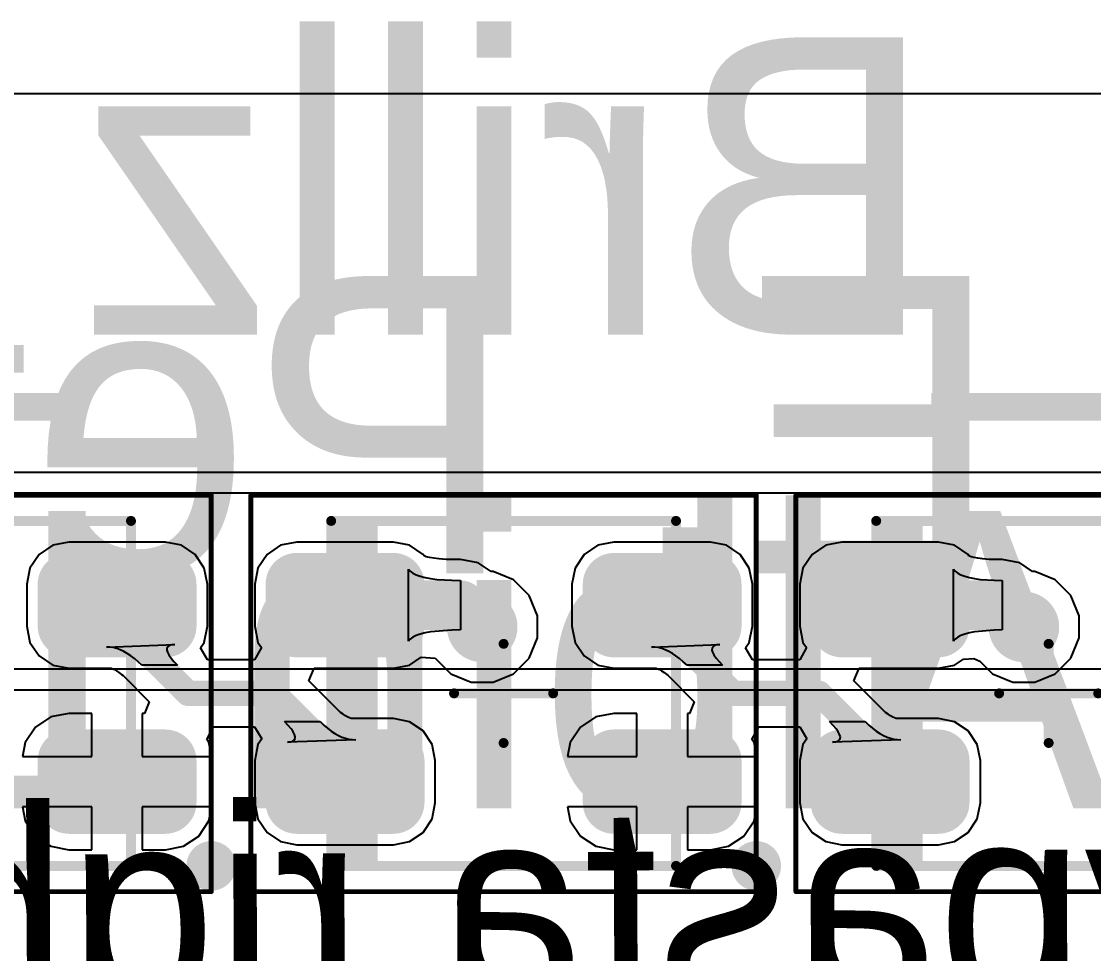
# Model space of a CAD drawing. Header units: millimetres. Extents: x 0 to 168, y 0 to 109.
# Drawn here: x 45.28 to 56.1, y 71.05 to 80.45 of the extents above; entities that cross this region are included whole.
import ezdxf

# ---------------------------------------------------------------- set-up
doc = ezdxf.new("R2010")
doc.units = ezdxf.units.MM
for name, color, linetype in [('BottomLayer', 5, 'Continuous'), ('BottomOverlay', 54, 'Continuous'), ('Mechanical13', 56, 'Continuous'), ('Mechanical15', 56, 'Continuous'), ('TopLayer', 1, 'Continuous'), ('TopOverlay', 2, 'Continuous'), ('TopPaste', 8, 'Continuous'), ('TopSolder', 216, 'Continuous'), ('ViaHoleLayer', 16, 'Continuous')]:
    doc.layers.add(name, color=color, linetype=linetype)
doc.styles.add('Comic Sans MS', font='comic.ttf', dxfattribs={"height": 0.2})

# ---------------------------------------------------------------- blocks, each defined once
blk = doc.blocks.new('WS2812B_M____35')
at = {"layer": 'Mechanical13'}
blk.add_hatch(color=56, dxfattribs=at).paths.add_polyline_path([(-1.74, -1.74), (-1.272, -1.74), (-1.272, 1.74), (-1.74, 1.74)])
at = {"layer": 'TopLayer'}
h = blk.add_hatch(color=1, dxfattribs=at)
edge = h.paths.add_edge_path()
edge.add_arc((-2.087, 0.678), 0.213, 180, 270)
edge.add_line((-2.087, 0.465), (-1.113, 0.465))
edge.add_arc((-1.113, 0.678), 0.213, 270, 360)
edge.add_line((-0.9, 0.678), (-0.9, 1.103))
edge.add_arc((-1.113, 1.103), 0.213, 0, 90)
edge.add_line((-1.113, 1.315), (-2.087, 1.315))
edge.add_arc((-2.087, 1.103), 0.213, 90, 180)
edge.add_line((-2.3, 1.103), (-2.3, 0.678))
h = blk.add_hatch(color=1, dxfattribs=at)
edge = h.paths.add_edge_path()
edge.add_arc((1.113, 0.678), 0.213, 180, 270)
edge.add_line((1.113, 0.465), (2.087, 0.465))
edge.add_arc((2.087, 0.678), 0.213, 270, 360)
edge.add_line((2.3, 0.678), (2.3, 1.102))
edge.add_arc((2.087, 1.102), 0.213, 0, 90)
edge.add_line((2.087, 1.315), (1.113, 1.315))
edge.add_arc((1.113, 1.102), 0.213, 90, 180)
edge.add_line((0.9, 1.102), (0.9, 0.678))
h = blk.add_hatch(color=1, dxfattribs=at)
edge = h.paths.add_edge_path()
edge.add_arc((-2.087, -1.102), 0.213, 180, 270)
edge.add_line((-2.087, -1.315), (-1.113, -1.315))
edge.add_arc((-1.113, -1.102), 0.213, 270, 360)
edge.add_line((-0.9, -1.102), (-0.9, -0.678))
edge.add_arc((-1.113, -0.678), 0.213, 0, 90)
edge.add_line((-1.113, -0.465), (-2.087, -0.465))
edge.add_arc((-2.087, -0.678), 0.213, 90, 180)
edge.add_line((-2.3, -0.678), (-2.3, -1.102))
h = blk.add_hatch(color=1, dxfattribs=at)
edge = h.paths.add_edge_path()
edge.add_arc((1.113, -1.102), 0.213, 180, 270)
edge.add_line((1.113, -1.315), (2.087, -1.315))
edge.add_arc((2.087, -1.102), 0.213, 270, 360)
edge.add_line((2.3, -1.102), (2.3, -0.678))
edge.add_arc((2.087, -0.678), 0.213, 0, 90)
edge.add_line((2.087, -0.465), (1.113, -0.465))
edge.add_arc((1.113, -0.678), 0.213, 90, 180)
edge.add_line((0.9, -0.678), (0.9, -1.102))
at = {"layer": 'TopPaste'}
h = blk.add_hatch(color=8, dxfattribs=at)
edge = h.paths.add_edge_path()
edge.add_arc((-2.087, 0.678), 0.213, 180, 270)
edge.add_line((-2.087, 0.465), (-1.113, 0.465))
edge.add_arc((-1.113, 0.678), 0.213, 270, 360)
edge.add_line((-0.9, 0.678), (-0.9, 1.103))
edge.add_arc((-1.113, 1.103), 0.213, 0, 90)
edge.add_line((-1.113, 1.315), (-2.087, 1.315))
edge.add_arc((-2.087, 1.103), 0.213, 90, 180)
edge.add_line((-2.3, 1.103), (-2.3, 0.678))
h = blk.add_hatch(color=8, dxfattribs=at)
edge = h.paths.add_edge_path()
edge.add_arc((1.113, 0.678), 0.213, 180, 270)
edge.add_line((1.113, 0.465), (2.087, 0.465))
edge.add_arc((2.087, 0.678), 0.213, 270, 360)
edge.add_line((2.3, 0.678), (2.3, 1.102))
edge.add_arc((2.087, 1.102), 0.213, 0, 90)
edge.add_line((2.087, 1.315), (1.113, 1.315))
edge.add_arc((1.113, 1.102), 0.213, 90, 180)
edge.add_line((0.9, 1.102), (0.9, 0.678))
h = blk.add_hatch(color=8, dxfattribs=at)
edge = h.paths.add_edge_path()
edge.add_arc((-2.087, -1.102), 0.213, 180, 270)
edge.add_line((-2.087, -1.315), (-1.113, -1.315))
edge.add_arc((-1.113, -1.102), 0.213, 270, 360)
edge.add_line((-0.9, -1.102), (-0.9, -0.678))
edge.add_arc((-1.113, -0.678), 0.213, 0, 90)
edge.add_line((-1.113, -0.465), (-2.087, -0.465))
edge.add_arc((-2.087, -0.678), 0.213, 90, 180)
edge.add_line((-2.3, -0.678), (-2.3, -1.102))
h = blk.add_hatch(color=8, dxfattribs=at)
edge = h.paths.add_edge_path()
edge.add_arc((1.113, -1.102), 0.213, 180, 270)
edge.add_line((1.113, -1.315), (2.087, -1.315))
edge.add_arc((2.087, -1.102), 0.213, 270, 360)
edge.add_line((2.3, -1.102), (2.3, -0.678))
edge.add_arc((2.087, -0.678), 0.213, 0, 90)
edge.add_line((2.087, -0.465), (1.113, -0.465))
edge.add_arc((1.113, -0.678), 0.213, 90, 180)
edge.add_line((0.9, -0.678), (0.9, -1.102))
at = {"layer": 'TopSolder'}
h = blk.add_hatch(color=216, dxfattribs=at)
edge = h.paths.add_edge_path()
edge.add_arc((-2.087, 0.678), 0.314, 180, 270)
edge.add_line((-2.087, 0.363), (-1.113, 0.363))
edge.add_arc((-1.113, 0.678), 0.314, 270, 360)
edge.add_line((-0.798, 0.678), (-0.798, 1.103))
edge.add_arc((-1.113, 1.103), 0.314, 0, 90)
edge.add_line((-1.113, 1.417), (-2.087, 1.417))
edge.add_arc((-2.087, 1.103), 0.314, 90, 180)
edge.add_line((-2.402, 1.103), (-2.402, 0.678))
h = blk.add_hatch(color=216, dxfattribs=at)
edge = h.paths.add_edge_path()
edge.add_arc((1.113, 0.678), 0.314, 180, 270)
edge.add_line((1.113, 0.363), (2.087, 0.363))
edge.add_arc((2.087, 0.678), 0.314, 270, 360)
edge.add_line((2.402, 0.678), (2.402, 1.102))
edge.add_arc((2.087, 1.102), 0.314, 0, 90)
edge.add_line((2.087, 1.417), (1.113, 1.417))
edge.add_arc((1.113, 1.102), 0.314, 90, 180)
edge.add_line((0.798, 1.102), (0.798, 0.678))
h = blk.add_hatch(color=216, dxfattribs=at)
edge = h.paths.add_edge_path()
edge.add_arc((-2.087, -1.102), 0.314, 180, 270)
edge.add_line((-2.087, -1.417), (-1.113, -1.417))
edge.add_arc((-1.113, -1.102), 0.314, 270, 360)
edge.add_line((-0.798, -1.102), (-0.798, -0.678))
edge.add_arc((-1.113, -0.678), 0.314, 0, 90)
edge.add_line((-1.113, -0.363), (-2.087, -0.363))
edge.add_arc((-2.087, -0.678), 0.314, 90, 180)
edge.add_line((-2.402, -0.678), (-2.402, -1.102))
h = blk.add_hatch(color=216, dxfattribs=at)
edge = h.paths.add_edge_path()
edge.add_arc((1.113, -1.102), 0.314, 180, 270)
edge.add_line((1.113, -1.417), (2.087, -1.417))
edge.add_arc((2.087, -1.102), 0.314, 270, 360)
edge.add_line((2.402, -1.102), (2.402, -0.678))
edge.add_arc((2.087, -0.678), 0.314, 0, 90)
edge.add_line((2.087, -0.363), (1.113, -0.363))
edge.add_arc((1.113, -0.678), 0.314, 90, 180)
edge.add_line((0.798, -0.678), (0.798, -1.102))
at = {"layer": 'Mechanical13', "const_width": 0.1}
for points in [[(-1.74, -1.74), (-1.74, 1.74)], [(-1.74, 1.74), (1.74, 1.74)], [(1.74, -1.74), (1.74, 1.74)], [(-1.74, -1.74), (1.74, -1.74)]]:
    blk.add_lwpolyline(points, dxfattribs=at)
at = {"layer": 'Mechanical13', "const_width": 0.05}
for points in [[(-1.765, 1.74, 1), (-1.715, 1.74, 1)], [(-1.765, 1.74, 1), (-1.715, 1.74, 1)], [(1.715, 1.74, 1), (1.765, 1.74, 1)], [(1.715, 1.74, 1), (1.765, 1.74, 1)], [(-1.765, -1.74, 1), (-1.715, -1.74, 1)], [(-1.765, -1.74, 1), (-1.715, -1.74, 1)], [(1.715, -1.74, 1), (1.765, -1.74, 1)], [(1.715, -1.74, 1), (1.765, -1.74, 1)]]:
    blk.add_lwpolyline(points, format="xyb", close=True, dxfattribs=at)
at = {"layer": 'Mechanical15'}
for points, const_width in [([(-2.55, -2), (-2.55, 2)], 0.05), ([(-2.55, 2), (2.55, 2)], 0.05), ([(2.55, -2), (2.55, 2)], 0.05), ([(0, -0.5), (0, 0.5)], 0.1), ([(-0.5, 0), (0.5, 0)], 0.1), ([(-2.55, -2), (2.55, -2)], 0.05)]:
    blk.add_lwpolyline(points, dxfattribs=dict(at, const_width=const_width))
for points, const_width in [([(-2.562, 2, 1), (-2.538, 2, 1)], 0.025), ([(-2.562, 2, 1), (-2.538, 2, 1)], 0.025), ([(2.538, 2, 1), (2.562, 2, 1)], 0.025), ([(2.538, 2, 1), (2.562, 2, 1)], 0.025), ([(-0.025, 0.5, 1), (0.025, 0.5, 1)], 0.05), ([(-0.525, 0, 1), (-0.475, 0, 1)], 0.05), ([(0.475, 0, 1), (0.525, 0, 1)], 0.05), ([(-0.025, -0.5, 1), (0.025, -0.5, 1)], 0.05), ([(-2.562, -2, 1), (-2.538, -2, 1)], 0.025), ([(-2.562, -2, 1), (-2.538, -2, 1)], 0.025), ([(2.538, -2, 1), (2.562, -2, 1)], 0.025), ([(2.538, -2, 1), (2.562, -2, 1)], 0.025)]:
    blk.add_lwpolyline(points, format="xyb", close=True, dxfattribs=dict(at, const_width=const_width))
at = {"layer": 'TopOverlay'}
for points, const_width in [([(2.675, -1.74, 1), (2.425, -1.74, 1)], 0.25), ([(2.362, -1.74, 1), (2.487, -1.74, 1)], 0.125), ([(2.613, -1.74, 1), (2.738, -1.74, 1)], 0.125)]:
    blk.add_lwpolyline(points, format="xyb", close=True, dxfattribs=dict(at, const_width=const_width))
blk = doc.blocks.new('WS2812B_M____40')
at = {"layer": 'Mechanical13'}
blk.add_hatch(color=56, dxfattribs=at).paths.add_polyline_path([(-1.74, -1.74), (-1.272, -1.74), (-1.272, 1.74), (-1.74, 1.74)])
at = {"layer": 'TopLayer'}
h = blk.add_hatch(color=1, dxfattribs=at)
edge = h.paths.add_edge_path()
edge.add_arc((-2.087, 0.678), 0.213, 180, 270)
edge.add_line((-2.087, 0.465), (-1.113, 0.465))
edge.add_arc((-1.113, 0.678), 0.213, 270, 360)
edge.add_line((-0.9, 0.678), (-0.9, 1.103))
edge.add_arc((-1.113, 1.103), 0.213, 0, 90)
edge.add_line((-1.113, 1.315), (-2.087, 1.315))
edge.add_arc((-2.087, 1.103), 0.213, 90, 180)
edge.add_line((-2.3, 1.103), (-2.3, 0.678))
h = blk.add_hatch(color=1, dxfattribs=at)
edge = h.paths.add_edge_path()
edge.add_arc((1.113, 0.678), 0.213, 180, 270)
edge.add_line((1.113, 0.465), (2.087, 0.465))
edge.add_arc((2.087, 0.678), 0.213, 270, 360)
edge.add_line((2.3, 0.678), (2.3, 1.102))
edge.add_arc((2.087, 1.102), 0.213, 0, 90)
edge.add_line((2.087, 1.315), (1.113, 1.315))
edge.add_arc((1.113, 1.102), 0.213, 90, 180)
edge.add_line((0.9, 1.102), (0.9, 0.678))
h = blk.add_hatch(color=1, dxfattribs=at)
edge = h.paths.add_edge_path()
edge.add_arc((-2.087, -1.102), 0.213, 180, 270)
edge.add_line((-2.087, -1.315), (-1.113, -1.315))
edge.add_arc((-1.113, -1.102), 0.213, 270, 360)
edge.add_line((-0.9, -1.102), (-0.9, -0.678))
edge.add_arc((-1.113, -0.678), 0.213, 0, 90)
edge.add_line((-1.113, -0.465), (-2.087, -0.465))
edge.add_arc((-2.087, -0.678), 0.213, 90, 180)
edge.add_line((-2.3, -0.678), (-2.3, -1.102))
h = blk.add_hatch(color=1, dxfattribs=at)
edge = h.paths.add_edge_path()
edge.add_arc((1.113, -1.102), 0.213, 180, 270)
edge.add_line((1.113, -1.315), (2.087, -1.315))
edge.add_arc((2.087, -1.102), 0.213, 270, 360)
edge.add_line((2.3, -1.102), (2.3, -0.678))
edge.add_arc((2.087, -0.678), 0.213, 0, 90)
edge.add_line((2.087, -0.465), (1.113, -0.465))
edge.add_arc((1.113, -0.678), 0.213, 90, 180)
edge.add_line((0.9, -0.678), (0.9, -1.102))
at = {"layer": 'TopPaste'}
h = blk.add_hatch(color=8, dxfattribs=at)
edge = h.paths.add_edge_path()
edge.add_arc((-2.087, 0.678), 0.213, 180, 270)
edge.add_line((-2.087, 0.465), (-1.113, 0.465))
edge.add_arc((-1.113, 0.678), 0.213, 270, 360)
edge.add_line((-0.9, 0.678), (-0.9, 1.103))
edge.add_arc((-1.113, 1.103), 0.213, 0, 90)
edge.add_line((-1.113, 1.315), (-2.087, 1.315))
edge.add_arc((-2.087, 1.103), 0.213, 90, 180)
edge.add_line((-2.3, 1.103), (-2.3, 0.678))
h = blk.add_hatch(color=8, dxfattribs=at)
edge = h.paths.add_edge_path()
edge.add_arc((1.113, 0.678), 0.213, 180, 270)
edge.add_line((1.113, 0.465), (2.087, 0.465))
edge.add_arc((2.087, 0.678), 0.213, 270, 360)
edge.add_line((2.3, 0.678), (2.3, 1.102))
edge.add_arc((2.087, 1.102), 0.213, 0, 90)
edge.add_line((2.087, 1.315), (1.113, 1.315))
edge.add_arc((1.113, 1.102), 0.213, 90, 180)
edge.add_line((0.9, 1.102), (0.9, 0.678))
h = blk.add_hatch(color=8, dxfattribs=at)
edge = h.paths.add_edge_path()
edge.add_arc((-2.087, -1.102), 0.213, 180, 270)
edge.add_line((-2.087, -1.315), (-1.113, -1.315))
edge.add_arc((-1.113, -1.102), 0.213, 270, 360)
edge.add_line((-0.9, -1.102), (-0.9, -0.678))
edge.add_arc((-1.113, -0.678), 0.213, 0, 90)
edge.add_line((-1.113, -0.465), (-2.087, -0.465))
edge.add_arc((-2.087, -0.678), 0.213, 90, 180)
edge.add_line((-2.3, -0.678), (-2.3, -1.102))
h = blk.add_hatch(color=8, dxfattribs=at)
edge = h.paths.add_edge_path()
edge.add_arc((1.113, -1.102), 0.213, 180, 270)
edge.add_line((1.113, -1.315), (2.087, -1.315))
edge.add_arc((2.087, -1.102), 0.213, 270, 360)
edge.add_line((2.3, -1.102), (2.3, -0.678))
edge.add_arc((2.087, -0.678), 0.213, 0, 90)
edge.add_line((2.087, -0.465), (1.113, -0.465))
edge.add_arc((1.113, -0.678), 0.213, 90, 180)
edge.add_line((0.9, -0.678), (0.9, -1.102))
at = {"layer": 'TopSolder'}
h = blk.add_hatch(color=216, dxfattribs=at)
edge = h.paths.add_edge_path()
edge.add_arc((-2.087, 0.678), 0.314, 180, 270)
edge.add_line((-2.087, 0.363), (-1.113, 0.363))
edge.add_arc((-1.113, 0.678), 0.314, 270, 360)
edge.add_line((-0.798, 0.678), (-0.798, 1.103))
edge.add_arc((-1.113, 1.103), 0.314, 0, 90)
edge.add_line((-1.113, 1.417), (-2.087, 1.417))
edge.add_arc((-2.087, 1.103), 0.314, 90, 180)
edge.add_line((-2.402, 1.103), (-2.402, 0.678))
h = blk.add_hatch(color=216, dxfattribs=at)
edge = h.paths.add_edge_path()
edge.add_arc((1.113, 0.678), 0.314, 180, 270)
edge.add_line((1.113, 0.363), (2.087, 0.363))
edge.add_arc((2.087, 0.678), 0.314, 270, 360)
edge.add_line((2.402, 0.678), (2.402, 1.102))
edge.add_arc((2.087, 1.102), 0.314, 0, 90)
edge.add_line((2.087, 1.417), (1.113, 1.417))
edge.add_arc((1.113, 1.102), 0.314, 90, 180)
edge.add_line((0.798, 1.102), (0.798, 0.678))
h = blk.add_hatch(color=216, dxfattribs=at)
edge = h.paths.add_edge_path()
edge.add_arc((-2.087, -1.102), 0.314, 180, 270)
edge.add_line((-2.087, -1.417), (-1.113, -1.417))
edge.add_arc((-1.113, -1.102), 0.314, 270, 360)
edge.add_line((-0.798, -1.102), (-0.798, -0.678))
edge.add_arc((-1.113, -0.678), 0.314, 0, 90)
edge.add_line((-1.113, -0.363), (-2.087, -0.363))
edge.add_arc((-2.087, -0.678), 0.314, 90, 180)
edge.add_line((-2.402, -0.678), (-2.402, -1.102))
h = blk.add_hatch(color=216, dxfattribs=at)
edge = h.paths.add_edge_path()
edge.add_arc((1.113, -1.102), 0.314, 180, 270)
edge.add_line((1.113, -1.417), (2.087, -1.417))
edge.add_arc((2.087, -1.102), 0.314, 270, 360)
edge.add_line((2.402, -1.102), (2.402, -0.678))
edge.add_arc((2.087, -0.678), 0.314, 0, 90)
edge.add_line((2.087, -0.363), (1.113, -0.363))
edge.add_arc((1.113, -0.678), 0.314, 90, 180)
edge.add_line((0.798, -0.678), (0.798, -1.102))
at = {"layer": 'Mechanical13', "const_width": 0.1}
for points in [[(-1.74, -1.74), (-1.74, 1.74)], [(-1.74, 1.74), (1.74, 1.74)], [(1.74, -1.74), (1.74, 1.74)], [(-1.74, -1.74), (1.74, -1.74)]]:
    blk.add_lwpolyline(points, dxfattribs=at)
at = {"layer": 'Mechanical13', "const_width": 0.05}
for points in [[(-1.765, 1.74, 1), (-1.715, 1.74, 1)], [(-1.765, 1.74, 1), (-1.715, 1.74, 1)], [(1.715, 1.74, 1), (1.765, 1.74, 1)], [(1.715, 1.74, 1), (1.765, 1.74, 1)], [(-1.765, -1.74, 1), (-1.715, -1.74, 1)], [(-1.765, -1.74, 1), (-1.715, -1.74, 1)], [(1.715, -1.74, 1), (1.765, -1.74, 1)], [(1.715, -1.74, 1), (1.765, -1.74, 1)]]:
    blk.add_lwpolyline(points, format="xyb", close=True, dxfattribs=at)
at = {"layer": 'Mechanical15'}
for points, const_width in [([(-2.55, -2), (-2.55, 2)], 0.05), ([(-2.55, 2), (2.55, 2)], 0.05), ([(2.55, -2), (2.55, 2)], 0.05), ([(0, -0.5), (0, 0.5)], 0.1), ([(-0.5, 0), (0.5, 0)], 0.1), ([(-2.55, -2), (2.55, -2)], 0.05)]:
    blk.add_lwpolyline(points, dxfattribs=dict(at, const_width=const_width))
for points, const_width in [([(-2.562, 2, 1), (-2.538, 2, 1)], 0.025), ([(-2.562, 2, 1), (-2.538, 2, 1)], 0.025), ([(2.538, 2, 1), (2.562, 2, 1)], 0.025), ([(2.538, 2, 1), (2.562, 2, 1)], 0.025), ([(-0.025, 0.5, 1), (0.025, 0.5, 1)], 0.05), ([(-0.525, 0, 1), (-0.475, 0, 1)], 0.05), ([(0.475, 0, 1), (0.525, 0, 1)], 0.05), ([(-0.025, -0.5, 1), (0.025, -0.5, 1)], 0.05), ([(-2.562, -2, 1), (-2.538, -2, 1)], 0.025), ([(-2.562, -2, 1), (-2.538, -2, 1)], 0.025), ([(2.538, -2, 1), (2.562, -2, 1)], 0.025), ([(2.538, -2, 1), (2.562, -2, 1)], 0.025)]:
    blk.add_lwpolyline(points, format="xyb", close=True, dxfattribs=dict(at, const_width=const_width))
at = {"layer": 'TopOverlay'}
for points, const_width in [([(2.675, -1.74, 1), (2.425, -1.74, 1)], 0.25), ([(2.362, -1.74, 1), (2.487, -1.74, 1)], 0.125), ([(2.613, -1.74, 1), (2.738, -1.74, 1)], 0.125)]:
    blk.add_lwpolyline(points, format="xyb", close=True, dxfattribs=dict(at, const_width=const_width))
blk = doc.blocks.new('WS2812B_M____45')
at = {"layer": 'Mechanical13'}
blk.add_hatch(color=56, dxfattribs=at).paths.add_polyline_path([(-1.74, -1.74), (-1.272, -1.74), (-1.272, 1.74), (-1.74, 1.74)])
at = {"layer": 'TopLayer'}
h = blk.add_hatch(color=1, dxfattribs=at)
edge = h.paths.add_edge_path()
edge.add_arc((-2.087, 0.678), 0.213, 180, 270)
edge.add_line((-2.087, 0.465), (-1.113, 0.465))
edge.add_arc((-1.113, 0.678), 0.213, 270, 360)
edge.add_line((-0.9, 0.678), (-0.9, 1.103))
edge.add_arc((-1.113, 1.103), 0.213, 0, 90)
edge.add_line((-1.113, 1.315), (-2.087, 1.315))
edge.add_arc((-2.087, 1.103), 0.213, 90, 180)
edge.add_line((-2.3, 1.103), (-2.3, 0.678))
h = blk.add_hatch(color=1, dxfattribs=at)
edge = h.paths.add_edge_path()
edge.add_arc((1.113, 0.678), 0.213, 180, 270)
edge.add_line((1.113, 0.465), (2.087, 0.465))
edge.add_arc((2.087, 0.678), 0.213, 270, 360)
edge.add_line((2.3, 0.678), (2.3, 1.102))
edge.add_arc((2.087, 1.102), 0.213, 0, 90)
edge.add_line((2.087, 1.315), (1.113, 1.315))
edge.add_arc((1.113, 1.102), 0.213, 90, 180)
edge.add_line((0.9, 1.102), (0.9, 0.678))
h = blk.add_hatch(color=1, dxfattribs=at)
edge = h.paths.add_edge_path()
edge.add_arc((-2.087, -1.102), 0.213, 180, 270)
edge.add_line((-2.087, -1.315), (-1.113, -1.315))
edge.add_arc((-1.113, -1.102), 0.213, 270, 360)
edge.add_line((-0.9, -1.102), (-0.9, -0.678))
edge.add_arc((-1.113, -0.678), 0.213, 0, 90)
edge.add_line((-1.113, -0.465), (-2.087, -0.465))
edge.add_arc((-2.087, -0.678), 0.213, 90, 180)
edge.add_line((-2.3, -0.678), (-2.3, -1.102))
h = blk.add_hatch(color=1, dxfattribs=at)
edge = h.paths.add_edge_path()
edge.add_arc((1.113, -1.102), 0.213, 180, 270)
edge.add_line((1.113, -1.315), (2.087, -1.315))
edge.add_arc((2.087, -1.102), 0.213, 270, 360)
edge.add_line((2.3, -1.102), (2.3, -0.678))
edge.add_arc((2.087, -0.678), 0.213, 0, 90)
edge.add_line((2.087, -0.465), (1.113, -0.465))
edge.add_arc((1.113, -0.678), 0.213, 90, 180)
edge.add_line((0.9, -0.678), (0.9, -1.102))
at = {"layer": 'TopPaste'}
h = blk.add_hatch(color=8, dxfattribs=at)
edge = h.paths.add_edge_path()
edge.add_arc((-2.087, 0.678), 0.213, 180, 270)
edge.add_line((-2.087, 0.465), (-1.113, 0.465))
edge.add_arc((-1.113, 0.678), 0.213, 270, 360)
edge.add_line((-0.9, 0.678), (-0.9, 1.103))
edge.add_arc((-1.113, 1.103), 0.213, 0, 90)
edge.add_line((-1.113, 1.315), (-2.087, 1.315))
edge.add_arc((-2.087, 1.103), 0.213, 90, 180)
edge.add_line((-2.3, 1.103), (-2.3, 0.678))
h = blk.add_hatch(color=8, dxfattribs=at)
edge = h.paths.add_edge_path()
edge.add_arc((1.113, 0.678), 0.213, 180, 270)
edge.add_line((1.113, 0.465), (2.087, 0.465))
edge.add_arc((2.087, 0.678), 0.213, 270, 360)
edge.add_line((2.3, 0.678), (2.3, 1.102))
edge.add_arc((2.087, 1.102), 0.213, 0, 90)
edge.add_line((2.087, 1.315), (1.113, 1.315))
edge.add_arc((1.113, 1.102), 0.213, 90, 180)
edge.add_line((0.9, 1.102), (0.9, 0.678))
h = blk.add_hatch(color=8, dxfattribs=at)
edge = h.paths.add_edge_path()
edge.add_arc((-2.087, -1.102), 0.213, 180, 270)
edge.add_line((-2.087, -1.315), (-1.113, -1.315))
edge.add_arc((-1.113, -1.102), 0.213, 270, 360)
edge.add_line((-0.9, -1.102), (-0.9, -0.678))
edge.add_arc((-1.113, -0.678), 0.213, 0, 90)
edge.add_line((-1.113, -0.465), (-2.087, -0.465))
edge.add_arc((-2.087, -0.678), 0.213, 90, 180)
edge.add_line((-2.3, -0.678), (-2.3, -1.102))
h = blk.add_hatch(color=8, dxfattribs=at)
edge = h.paths.add_edge_path()
edge.add_arc((1.113, -1.102), 0.213, 180, 270)
edge.add_line((1.113, -1.315), (2.087, -1.315))
edge.add_arc((2.087, -1.102), 0.213, 270, 360)
edge.add_line((2.3, -1.102), (2.3, -0.678))
edge.add_arc((2.087, -0.678), 0.213, 0, 90)
edge.add_line((2.087, -0.465), (1.113, -0.465))
edge.add_arc((1.113, -0.678), 0.213, 90, 180)
edge.add_line((0.9, -0.678), (0.9, -1.102))
at = {"layer": 'TopSolder'}
h = blk.add_hatch(color=216, dxfattribs=at)
edge = h.paths.add_edge_path()
edge.add_arc((-2.087, 0.678), 0.314, 180, 270)
edge.add_line((-2.087, 0.363), (-1.113, 0.363))
edge.add_arc((-1.113, 0.678), 0.314, 270, 360)
edge.add_line((-0.798, 0.678), (-0.798, 1.103))
edge.add_arc((-1.113, 1.103), 0.314, 0, 90)
edge.add_line((-1.113, 1.417), (-2.087, 1.417))
edge.add_arc((-2.087, 1.103), 0.314, 90, 180)
edge.add_line((-2.402, 1.103), (-2.402, 0.678))
h = blk.add_hatch(color=216, dxfattribs=at)
edge = h.paths.add_edge_path()
edge.add_arc((1.113, 0.678), 0.314, 180, 270)
edge.add_line((1.113, 0.363), (2.087, 0.363))
edge.add_arc((2.087, 0.678), 0.314, 270, 360)
edge.add_line((2.402, 0.678), (2.402, 1.102))
edge.add_arc((2.087, 1.102), 0.314, 0, 90)
edge.add_line((2.087, 1.417), (1.113, 1.417))
edge.add_arc((1.113, 1.102), 0.314, 90, 180)
edge.add_line((0.798, 1.102), (0.798, 0.678))
h = blk.add_hatch(color=216, dxfattribs=at)
edge = h.paths.add_edge_path()
edge.add_arc((-2.087, -1.102), 0.314, 180, 270)
edge.add_line((-2.087, -1.417), (-1.113, -1.417))
edge.add_arc((-1.113, -1.102), 0.314, 270, 360)
edge.add_line((-0.798, -1.102), (-0.798, -0.678))
edge.add_arc((-1.113, -0.678), 0.314, 0, 90)
edge.add_line((-1.113, -0.363), (-2.087, -0.363))
edge.add_arc((-2.087, -0.678), 0.314, 90, 180)
edge.add_line((-2.402, -0.678), (-2.402, -1.102))
h = blk.add_hatch(color=216, dxfattribs=at)
edge = h.paths.add_edge_path()
edge.add_arc((1.113, -1.102), 0.314, 180, 270)
edge.add_line((1.113, -1.417), (2.087, -1.417))
edge.add_arc((2.087, -1.102), 0.314, 270, 360)
edge.add_line((2.402, -1.102), (2.402, -0.678))
edge.add_arc((2.087, -0.678), 0.314, 0, 90)
edge.add_line((2.087, -0.363), (1.113, -0.363))
edge.add_arc((1.113, -0.678), 0.314, 90, 180)
edge.add_line((0.798, -0.678), (0.798, -1.102))
at = {"layer": 'Mechanical13', "const_width": 0.1}
for points in [[(-1.74, -1.74), (-1.74, 1.74)], [(-1.74, 1.74), (1.74, 1.74)], [(1.74, -1.74), (1.74, 1.74)], [(-1.74, -1.74), (1.74, -1.74)]]:
    blk.add_lwpolyline(points, dxfattribs=at)
at = {"layer": 'Mechanical13', "const_width": 0.05}
for points in [[(-1.765, 1.74, 1), (-1.715, 1.74, 1)], [(-1.765, 1.74, 1), (-1.715, 1.74, 1)], [(1.715, 1.74, 1), (1.765, 1.74, 1)], [(1.715, 1.74, 1), (1.765, 1.74, 1)], [(-1.765, -1.74, 1), (-1.715, -1.74, 1)], [(-1.765, -1.74, 1), (-1.715, -1.74, 1)], [(1.715, -1.74, 1), (1.765, -1.74, 1)], [(1.715, -1.74, 1), (1.765, -1.74, 1)]]:
    blk.add_lwpolyline(points, format="xyb", close=True, dxfattribs=at)
at = {"layer": 'Mechanical15'}
for points, const_width in [([(-2.55, -2), (-2.55, 2)], 0.05), ([(-2.55, 2), (2.55, 2)], 0.05), ([(2.55, -2), (2.55, 2)], 0.05), ([(0, -0.5), (0, 0.5)], 0.1), ([(-0.5, 0), (0.5, 0)], 0.1), ([(-2.55, -2), (2.55, -2)], 0.05)]:
    blk.add_lwpolyline(points, dxfattribs=dict(at, const_width=const_width))
for points, const_width in [([(-2.562, 2, 1), (-2.538, 2, 1)], 0.025), ([(-2.562, 2, 1), (-2.538, 2, 1)], 0.025), ([(2.538, 2, 1), (2.562, 2, 1)], 0.025), ([(2.538, 2, 1), (2.562, 2, 1)], 0.025), ([(-0.025, 0.5, 1), (0.025, 0.5, 1)], 0.05), ([(-0.525, 0, 1), (-0.475, 0, 1)], 0.05), ([(0.475, 0, 1), (0.525, 0, 1)], 0.05), ([(-0.025, -0.5, 1), (0.025, -0.5, 1)], 0.05), ([(-2.562, -2, 1), (-2.538, -2, 1)], 0.025), ([(-2.562, -2, 1), (-2.538, -2, 1)], 0.025), ([(2.538, -2, 1), (2.562, -2, 1)], 0.025), ([(2.538, -2, 1), (2.562, -2, 1)], 0.025)]:
    blk.add_lwpolyline(points, format="xyb", close=True, dxfattribs=dict(at, const_width=const_width))
at = {"layer": 'TopOverlay'}
for points, const_width in [([(2.675, -1.74, 1), (2.425, -1.74, 1)], 0.25), ([(2.362, -1.74, 1), (2.487, -1.74, 1)], 0.125), ([(2.613, -1.74, 1), (2.738, -1.74, 1)], 0.125)]:
    blk.add_lwpolyline(points, format="xyb", close=True, dxfattribs=dict(at, const_width=const_width))

msp = doc.modelspace()

# ---------------------------------------------------------------- hatches: boundary and pattern name
at = {"layer": 'BottomLayer'}
h = msp.add_hatch(color=5, dxfattribs=at)
edge = h.paths.add_edge_path()
edge.add_arc((49.933, 74.341), 0.356, 0, 360)
h = msp.add_hatch(color=5, dxfattribs=at)
edge = h.paths.add_edge_path()
edge.add_arc((55.399, 74.341), 0.356, 0, 360)
at = {"layer": 'TopLayer'}
h = msp.add_hatch(color=1, dxfattribs=at)
edge = h.paths.add_edge_path()
edge.add_arc((49.933, 74.341), 0.356, 0, 360)
h = msp.add_hatch(color=1, dxfattribs=at)
edge = h.paths.add_edge_path()
edge.add_arc((55.399, 74.341), 0.356, 0, 360)
at = {"layer": 'ViaHoleLayer'}
h = msp.add_hatch(color=16, dxfattribs=at)
edge = h.paths.add_edge_path()
edge.add_arc((49.933, 74.341), 0.2, 0, 360)
h = msp.add_hatch(color=16, dxfattribs=at)
edge = h.paths.add_edge_path()
edge.add_arc((55.399, 74.341), 0.2, 0, 360)

# ---------------------------------------------------------------- linework, layer by layer
at = {"layer": 'BottomLayer'}
for p, q in [((34.807, 79.721), (102.807, 79.721)), ((73.025, 75.899), (36.576, 75.899)), ((36.576, 75.692), (73.025, 75.692)), ((73.025, 73.914), (36.576, 73.914)), ((36.576, 73.707), (71.687, 73.707))]:
    msp.add_line(p, q, dxfattribs=at)
at = {"layer": 'TopLayer'}
for p, q in [((34.807, 79.721), (86.308, 79.721)), ((45.762, 75.196), (45.599, 75.164)), ((46.737, 75.196), (45.762, 75.196)), ((46.899, 75.164), (46.737, 75.196)), ((48.062, 75.196), (47.899, 75.164)), ((49.037, 75.196), (48.062, 75.196)), ((49.199, 75.164), (49.037, 75.196)), ((51.262, 75.196), (51.099, 75.164)), ((52.237, 75.196), (51.262, 75.196)), ((52.399, 75.164), (52.237, 75.196)), ((53.562, 75.196), (53.399, 75.164)), ((54.537, 75.196), (53.562, 75.196)), ((54.699, 75.164), (54.537, 75.196)), ((45.599, 75.164), (45.462, 75.072)), ((47.036, 75.072), (46.899, 75.164)), ((47.899, 75.164), (47.762, 75.072)), ((49.336, 75.072), (49.199, 75.164)), ((51.099, 75.164), (50.962, 75.072)), ((52.536, 75.072), (52.399, 75.164)), ((53.399, 75.164), (53.262, 75.072)), ((54.836, 75.072), (54.699, 75.164)), ((45.462, 75.072), (45.37, 74.935)), ((47.128, 74.935), (47.036, 75.072)), ((47.762, 75.072), (47.67, 74.935)), ((49.346, 75.058), (49.336, 75.072)), ((49.348, 75.057), (49.346, 75.058)), ((49.369, 75.049), (49.348, 75.057)), ((49.401, 75.041), (49.369, 75.049)), ((49.445, 75.033), (49.401, 75.041)), ((49.496, 75.027), (49.445, 75.033)), ((49.571, 75.022), (49.496, 75.027)), ((49.714, 75.022), (49.571, 75.022)), ((49.891, 74.987), (49.714, 75.022)), ((49.714, 75.022), (49.714, 75.022)), ((50.022, 74.9), (49.891, 74.987)), ((50.962, 75.072), (50.87, 74.935)), ((52.628, 74.935), (52.536, 75.072)), ((53.262, 75.072), (53.17, 74.935)), ((54.847, 75.056), (54.836, 75.072)), ((54.849, 75.055), (54.847, 75.056)), ((54.867, 75.048), (54.849, 75.055)), ((54.896, 75.04), (54.867, 75.048)), ((54.935, 75.033), (54.896, 75.04)), ((54.981, 75.027), (54.935, 75.033)), ((55.049, 75.022), (54.981, 75.027)), ((55.18, 75.022), (55.049, 75.022)), ((55.357, 74.987), (55.18, 75.022)), ((55.18, 75.022), (55.18, 75.022)), ((55.487, 74.9), (55.357, 74.987)), ((45.37, 74.935), (45.338, 74.772)), ((47.16, 74.772), (47.128, 74.935)), ((47.67, 74.935), (47.638, 74.773)), ((49.188, 74.197), (49.188, 74.924)), ((49.188, 74.924), (49.206, 74.902)), ((49.206, 74.902), (49.233, 74.883)), ((49.233, 74.883), (49.267, 74.866)), ((49.267, 74.866), (49.308, 74.851)), ((50.044, 74.9), (50.022, 74.9)), ((50.25, 74.814), (50.044, 74.9)), ((50.87, 74.935), (50.838, 74.772)), ((52.66, 74.772), (52.628, 74.935)), ((53.17, 74.935), (53.138, 74.773)), ((54.688, 74.197), (54.688, 74.924)), ((54.688, 74.924), (54.706, 74.902)), ((54.706, 74.902), (54.731, 74.883)), ((54.731, 74.883), (54.764, 74.866)), ((54.764, 74.866), (54.803, 74.851)), ((55.51, 74.9), (55.487, 74.9)), ((55.716, 74.814), (55.51, 74.9)), ((45.338, 74.772), (45.338, 74.347)), ((47.16, 74.347), (47.16, 74.772)), ((47.638, 74.773), (47.638, 74.348)), ((49.308, 74.851), (49.357, 74.838)), ((49.357, 74.838), (49.413, 74.828)), ((49.413, 74.828), (49.477, 74.82)), ((49.477, 74.82), (49.628, 74.811)), ((49.628, 74.811), (49.714, 74.81)), ((49.714, 74.81), (49.714, 74.31)), ((50.407, 74.657), (50.25, 74.814)), ((50.838, 74.772), (50.838, 74.347)), ((52.66, 74.347), (52.66, 74.772)), ((53.138, 74.773), (53.138, 74.348)), ((54.803, 74.851), (54.849, 74.838)), ((54.849, 74.838), (54.901, 74.828)), ((54.901, 74.828), (54.961, 74.82)), ((54.961, 74.82), (55.1, 74.811)), ((55.1, 74.811), (55.18, 74.81)), ((55.18, 74.81), (55.18, 74.31)), ((55.873, 74.657), (55.716, 74.814)), ((50.492, 74.452), (50.407, 74.657)), ((55.958, 74.452), (55.873, 74.657)), ((50.492, 74.23), (50.492, 74.452)), ((55.958, 74.23), (55.958, 74.452)), ((45.338, 74.347), (45.37, 74.185)), ((47.128, 74.185), (47.16, 74.347)), ((47.638, 74.348), (47.67, 74.185)), ((50.838, 74.347), (50.87, 74.185)), ((52.628, 74.185), (52.66, 74.347)), ((53.138, 74.348), (53.17, 74.185)), ((49.206, 74.218), (49.188, 74.197)), ((49.233, 74.237), (49.206, 74.218)), ((49.267, 74.254), (49.233, 74.237)), ((49.308, 74.269), (49.267, 74.254)), ((49.357, 74.282), (49.308, 74.269)), ((49.413, 74.292), (49.357, 74.282)), ((49.628, 74.309), (49.413, 74.292)), ((49.714, 74.31), (49.628, 74.309)), ((50.407, 74.024), (50.492, 74.23)), ((54.706, 74.218), (54.688, 74.197)), ((54.731, 74.237), (54.706, 74.218)), ((54.764, 74.254), (54.731, 74.237)), ((54.803, 74.269), (54.764, 74.254)), ((54.849, 74.282), (54.803, 74.269)), ((54.901, 74.292), (54.849, 74.282)), ((55.1, 74.309), (54.901, 74.292)), ((55.18, 74.31), (55.1, 74.309)), ((55.873, 74.024), (55.958, 74.23)), ((45.37, 74.185), (45.462, 74.048)), ((46.141, 74.137), (46.831, 74.163)), ((46.175, 74.136), (46.141, 74.137)), ((46.21, 74.132), (46.175, 74.136)), ((46.245, 74.123), (46.21, 74.132)), ((46.28, 74.111), (46.245, 74.123)), ((46.316, 74.094), (46.28, 74.111)), ((46.752, 74.126), (46.751, 74.107)), ((46.751, 74.107), (46.758, 74.085)), ((46.761, 74.141), (46.752, 74.126)), ((46.777, 74.152), (46.761, 74.141)), ((46.8, 74.159), (46.777, 74.152)), ((46.831, 74.163), (46.8, 74.159)), ((47.09, 74.128), (47.128, 74.185)), ((47.161, 74.007), (47.09, 74.128)), ((47.705, 74.134), (47.637, 74.007)), ((47.67, 74.185), (47.705, 74.134)), ((50.87, 74.185), (50.962, 74.048)), ((51.641, 74.137), (52.331, 74.163)), ((51.675, 74.136), (51.641, 74.137)), ((51.71, 74.132), (51.675, 74.136)), ((51.745, 74.123), (51.71, 74.132)), ((51.78, 74.111), (51.745, 74.123)), ((51.816, 74.094), (51.78, 74.111)), ((52.252, 74.126), (52.251, 74.107)), ((52.251, 74.107), (52.258, 74.085)), ((52.261, 74.141), (52.252, 74.126)), ((52.277, 74.152), (52.261, 74.141)), ((52.3, 74.159), (52.277, 74.152)), ((52.331, 74.163), (52.3, 74.159)), ((52.59, 74.128), (52.628, 74.185)), ((52.661, 74.007), (52.59, 74.128)), ((53.205, 74.134), (53.137, 74.007)), ((53.17, 74.185), (53.205, 74.134)), ((45.462, 74.048), (45.599, 73.956)), ((46.352, 74.074), (46.316, 74.094)), ((46.388, 74.05), (46.352, 74.074)), ((46.425, 74.022), (46.388, 74.05)), ((46.462, 73.99), (46.425, 74.022)), ((46.758, 74.085), (46.772, 74.058)), ((46.772, 74.058), (46.794, 74.027)), ((46.794, 74.027), (46.823, 73.993)), ((47.637, 74.007), (47.161, 74.007)), ((49.199, 73.956), (49.317, 74.035)), ((49.317, 74.035), (49.459, 74.024)), ((49.459, 74.024), (49.617, 73.867)), ((50.25, 73.867), (50.407, 74.024)), ((50.962, 74.048), (51.099, 73.956)), ((51.852, 74.074), (51.816, 74.094)), ((51.888, 74.05), (51.852, 74.074)), ((51.925, 74.022), (51.888, 74.05)), ((51.962, 73.99), (51.925, 74.022)), ((52.258, 74.085), (52.272, 74.058)), ((52.272, 74.058), (52.294, 74.027)), ((52.294, 74.027), (52.323, 73.993)), ((53.137, 74.007), (52.661, 74.007)), ((54.699, 73.956), (54.791, 74.017)), ((54.791, 74.017), (54.893, 74.023)), ((54.893, 74.023), (54.953, 73.996)), ((55.716, 73.867), (55.873, 74.024)), ((45.599, 73.956), (45.762, 73.924)), ((45.762, 73.924), (46.188, 73.924)), ((46.188, 73.924), (46.203, 73.918)), ((46.203, 73.918), (46.222, 73.91)), ((46.222, 73.91), (46.244, 73.897)), ((46.244, 73.897), (46.268, 73.881)), ((46.5, 73.954), (46.462, 73.99)), ((46.859, 73.954), (46.5, 73.954)), ((46.823, 73.993), (46.859, 73.954)), ((48.183, 73.797), (48.236, 73.924)), ((48.236, 73.924), (49.037, 73.924)), ((49.037, 73.924), (49.199, 73.956)), ((51.099, 73.956), (51.262, 73.924)), ((51.262, 73.924), (51.688, 73.924)), ((51.688, 73.924), (51.703, 73.918)), ((51.703, 73.918), (51.722, 73.91)), ((51.722, 73.91), (51.744, 73.897)), ((51.744, 73.897), (51.768, 73.881)), ((52, 73.954), (51.962, 73.99)), ((52.359, 73.954), (52, 73.954)), ((52.323, 73.993), (52.359, 73.954)), ((53.683, 73.797), (53.736, 73.924)), ((53.736, 73.924), (54.537, 73.924)), ((54.537, 73.924), (54.699, 73.956)), ((54.953, 73.996), (55.083, 73.867)), ((46.268, 73.881), (46.295, 73.861)), ((46.295, 73.861), (46.309, 73.849)), ((46.309, 73.849), (46.572, 73.585)), ((48.489, 73.491), (48.183, 73.797)), ((49.617, 73.867), (49.822, 73.782)), ((49.822, 73.782), (50.044, 73.782)), ((50.044, 73.782), (50.25, 73.867)), ((51.768, 73.881), (51.795, 73.861)), ((51.795, 73.861), (51.809, 73.849)), ((51.809, 73.849), (52.072, 73.585)), ((53.989, 73.491), (53.683, 73.797)), ((55.083, 73.867), (55.288, 73.782)), ((55.288, 73.782), (55.51, 73.782)), ((55.51, 73.782), (55.716, 73.867)), ((46.572, 73.585), (46.524, 73.468)), ((52.072, 73.585), (52.024, 73.468)), ((45.762, 73.468), (45.58, 73.432)), ((45.995, 73.468), (45.762, 73.468)), ((45.995, 73.034), (45.995, 73.468)), ((46.524, 73.468), (46.503, 73.468)), ((46.503, 73.468), (46.503, 73.034)), ((48.503, 73.479), (48.489, 73.491)), ((48.53, 73.459), (48.503, 73.479)), ((48.554, 73.443), (48.53, 73.459)), ((51.262, 73.468), (51.08, 73.432)), ((51.495, 73.468), (51.262, 73.468)), ((51.495, 73.034), (51.495, 73.468)), ((52.024, 73.468), (52.003, 73.468)), ((52.003, 73.468), (52.003, 73.034)), ((54.003, 73.479), (53.989, 73.491)), ((54.03, 73.459), (54.003, 73.479)), ((54.054, 73.443), (54.03, 73.459)), ((45.58, 73.432), (45.425, 73.329)), ((47.939, 73.386), (48.298, 73.386)), ((47.975, 73.347), (47.939, 73.386)), ((48.298, 73.386), (48.336, 73.35)), ((48.336, 73.35), (48.373, 73.318)), ((48.576, 73.43), (48.554, 73.443)), ((48.595, 73.422), (48.576, 73.43)), ((48.61, 73.416), (48.595, 73.422)), ((49.037, 73.416), (48.61, 73.416)), ((49.199, 73.384), (49.037, 73.416)), ((49.336, 73.292), (49.199, 73.384)), ((51.08, 73.432), (50.925, 73.329)), ((53.439, 73.386), (53.798, 73.386)), ((53.475, 73.347), (53.439, 73.386)), ((53.798, 73.386), (53.836, 73.35)), ((53.836, 73.35), (53.873, 73.318)), ((54.076, 73.43), (54.054, 73.443)), ((54.095, 73.422), (54.076, 73.43)), ((54.11, 73.416), (54.095, 73.422)), ((54.537, 73.416), (54.11, 73.416)), ((54.699, 73.384), (54.537, 73.416)), ((54.836, 73.292), (54.699, 73.384)), ((45.425, 73.329), (45.322, 73.174)), ((47.155, 73.206), (47.223, 73.333)), ((47.223, 73.333), (47.637, 73.333)), ((47.637, 73.333), (47.708, 73.212)), ((48.004, 73.313), (47.975, 73.347)), ((48.026, 73.282), (48.004, 73.313)), ((48.04, 73.255), (48.026, 73.282)), ((48.047, 73.233), (48.04, 73.255)), ((48.373, 73.318), (48.41, 73.29)), ((48.41, 73.29), (48.446, 73.266)), ((48.446, 73.266), (48.482, 73.245)), ((48.482, 73.245), (48.518, 73.229)), ((49.428, 73.155), (49.336, 73.292)), ((50.925, 73.329), (50.822, 73.174)), ((52.655, 73.206), (52.723, 73.333)), ((52.723, 73.333), (53.137, 73.333)), ((53.137, 73.333), (53.208, 73.212)), ((53.504, 73.313), (53.475, 73.347)), ((53.526, 73.282), (53.504, 73.313)), ((53.54, 73.255), (53.526, 73.282)), ((53.547, 73.233), (53.54, 73.255)), ((53.873, 73.318), (53.91, 73.29)), ((53.91, 73.29), (53.946, 73.266)), ((53.946, 73.266), (53.982, 73.245)), ((53.982, 73.245), (54.018, 73.229)), ((54.928, 73.155), (54.836, 73.292)), ((45.322, 73.174), (45.294, 73.034)), ((47.176, 73.174), (47.155, 73.206)), ((47.204, 73.034), (47.176, 73.174)), ((47.67, 73.155), (47.638, 72.992)), ((47.708, 73.212), (47.67, 73.155)), ((48.657, 73.203), (47.967, 73.177)), ((47.967, 73.177), (47.998, 73.181)), ((47.998, 73.181), (48.021, 73.188)), ((48.021, 73.188), (48.037, 73.199)), ((48.037, 73.199), (48.046, 73.214)), ((48.046, 73.214), (48.047, 73.233)), ((48.518, 73.229), (48.553, 73.217)), ((48.553, 73.217), (48.588, 73.208)), ((48.588, 73.208), (48.623, 73.204)), ((48.623, 73.204), (48.657, 73.203)), ((49.46, 72.992), (49.428, 73.155)), ((50.822, 73.174), (50.794, 73.034)), ((52.676, 73.174), (52.655, 73.206)), ((52.704, 73.034), (52.676, 73.174)), ((53.17, 73.155), (53.138, 72.992)), ((53.208, 73.212), (53.17, 73.155)), ((54.157, 73.203), (53.467, 73.177)), ((53.467, 73.177), (53.498, 73.181)), ((53.498, 73.181), (53.521, 73.188)), ((53.521, 73.188), (53.537, 73.199)), ((53.537, 73.199), (53.546, 73.214)), ((53.546, 73.214), (53.547, 73.233)), ((54.018, 73.229), (54.053, 73.217)), ((54.053, 73.217), (54.088, 73.208)), ((54.088, 73.208), (54.123, 73.204)), ((54.123, 73.204), (54.157, 73.203)), ((54.96, 72.992), (54.928, 73.155)), ((45.294, 73.034), (45.995, 73.034)), ((46.503, 73.034), (47.204, 73.034)), ((50.794, 73.034), (51.495, 73.034)), ((52.003, 73.034), (52.704, 73.034)), ((47.638, 72.992), (47.638, 72.567)), ((49.46, 72.567), (49.46, 72.992)), ((53.138, 72.992), (53.138, 72.567)), ((54.96, 72.567), (54.96, 72.992)), ((45.995, 72.526), (45.294, 72.526)), ((45.294, 72.526), (45.322, 72.385)), ((45.995, 72.092), (45.995, 72.526)), ((47.204, 72.526), (46.503, 72.526)), ((46.503, 72.526), (46.503, 72.092)), ((47.176, 72.385), (47.204, 72.526)), ((47.638, 72.567), (47.67, 72.405)), ((49.428, 72.405), (49.46, 72.567)), ((51.495, 72.526), (50.794, 72.526)), ((50.794, 72.526), (50.822, 72.385)), ((51.495, 72.092), (51.495, 72.526)), ((52.704, 72.526), (52.003, 72.526)), ((52.003, 72.526), (52.003, 72.092)), ((52.676, 72.385), (52.704, 72.526)), ((53.138, 72.567), (53.17, 72.405)), ((54.928, 72.405), (54.96, 72.567)), ((45.322, 72.385), (45.425, 72.231)), ((47.073, 72.231), (47.176, 72.385)), ((47.67, 72.405), (47.762, 72.268)), ((49.336, 72.268), (49.428, 72.405)), ((50.822, 72.385), (50.925, 72.231)), ((52.573, 72.231), (52.676, 72.385)), ((53.17, 72.405), (53.262, 72.268)), ((54.836, 72.268), (54.928, 72.405)), ((47.762, 72.268), (47.899, 72.176)), ((49.199, 72.176), (49.336, 72.268)), ((53.262, 72.268), (53.399, 72.176)), ((54.699, 72.176), (54.836, 72.268)), ((45.425, 72.231), (45.58, 72.128)), ((46.919, 72.128), (47.073, 72.231)), ((47.899, 72.176), (48.062, 72.144)), ((49.037, 72.144), (49.199, 72.176)), ((50.925, 72.231), (51.08, 72.128)), ((52.419, 72.128), (52.573, 72.231)), ((53.399, 72.176), (53.562, 72.144)), ((54.537, 72.144), (54.699, 72.176)), ((45.58, 72.128), (45.762, 72.092)), ((45.762, 72.092), (45.995, 72.092)), ((46.503, 72.092), (46.737, 72.092)), ((46.737, 72.092), (46.919, 72.128)), ((48.062, 72.144), (49.037, 72.144)), ((51.08, 72.128), (51.262, 72.092)), ((51.262, 72.092), (51.495, 72.092)), ((52.003, 72.092), (52.237, 72.092)), ((52.237, 72.092), (52.419, 72.128)), ((53.562, 72.144), (54.537, 72.144))]:
    msp.add_line(p, q, dxfattribs=at)
for points, const_width in [([(48.549, 74.56), (49.714, 74.56)], 0.5), ([(49.714, 74.56), (49.933, 74.341)], 0.5), ([(54.049, 74.56), (55.18, 74.56)], 0.5), ([(55.18, 74.56), (55.399, 74.341)], 0.5), ([(46.074, 74.56), (46.964, 73.67)], 0.254), ([(51.574, 74.56), (52.464, 73.67)], 0.254), ([(46.964, 73.67), (47.834, 73.67)], 0.254), ([(47.834, 73.67), (48.724, 72.78)], 0.254), ([(52.464, 73.67), (53.334, 73.67)], 0.254), ([(53.334, 73.67), (54.224, 72.78)], 0.254)]:
    msp.add_lwpolyline(points, dxfattribs=dict(at, const_width=const_width))
for points, const_width in [([(48.424, 74.56, 1), (48.674, 74.56, 1)], 0.25), ([(49.589, 74.56, 1), (49.839, 74.56, 1)], 0.25), ([(49.589, 74.56, 1), (49.839, 74.56, 1)], 0.25), ([(53.924, 74.56, 1), (54.174, 74.56, 1)], 0.25), ([(55.055, 74.56, 1), (55.305, 74.56, 1)], 0.25), ([(55.055, 74.56, 1), (55.305, 74.56, 1)], 0.25), ([(46.011, 74.56, 1), (46.138, 74.56, 1)], 0.127), ([(51.511, 74.56, 1), (51.638, 74.56, 1)], 0.127), ([(49.808, 74.341, 1), (50.058, 74.341, 1)], 0.25), ([(55.274, 74.341, 1), (55.524, 74.341, 1)], 0.25), ([(46.901, 73.67, 1), (47.028, 73.67, 1)], 0.127), ([(46.901, 73.67, 1), (47.028, 73.67, 1)], 0.127), ([(47.771, 73.67, 1), (47.898, 73.67, 1)], 0.127), ([(47.771, 73.67, 1), (47.898, 73.67, 1)], 0.127), ([(52.401, 73.67, 1), (52.528, 73.67, 1)], 0.127), ([(52.401, 73.67, 1), (52.528, 73.67, 1)], 0.127), ([(53.271, 73.67, 1), (53.398, 73.67, 1)], 0.127), ([(53.271, 73.67, 1), (53.398, 73.67, 1)], 0.127), ([(48.661, 72.78, 1), (48.788, 72.78, 1)], 0.127), ([(54.161, 72.78, 1), (54.288, 72.78, 1)], 0.127)]:
    msp.add_lwpolyline(points, format="xyb", close=True, dxfattribs=dict(at, const_width=const_width))

# ---------------------------------------------------------------- block references
at = {"rotation": 360}
for name, p in [('WS2812B_M____45', (44.649, 73.67)), ('WS2812B_M____40', (50.149, 73.67)), ('WS2812B_M____35', (55.649, 73.67))]:
    msp.add_blockref(name, p, dxfattribs=at)

# ---------------------------------------------------------------- texts
at = {"layer": 'BottomOverlay', "style": 'Comic Sans MS', "text_generation_flag": 2}
for s, p in [('Kretsn_Brillz_V4', (68.334, 77.289)), ('Theofil E. Petrovski', (68.334, 74.88)), ('LEDs: Albin Lejåker', (68.334, 72.509))]:
    msp.add_text(s, height=3, dxfattribs=at).set_placement(p)
msp.add_text('copypasta rights', height=2, rotation=0.2744, dxfattribs=at).set_placement((61.668, 70.585))

doc.saveas('drawing.dxf')
